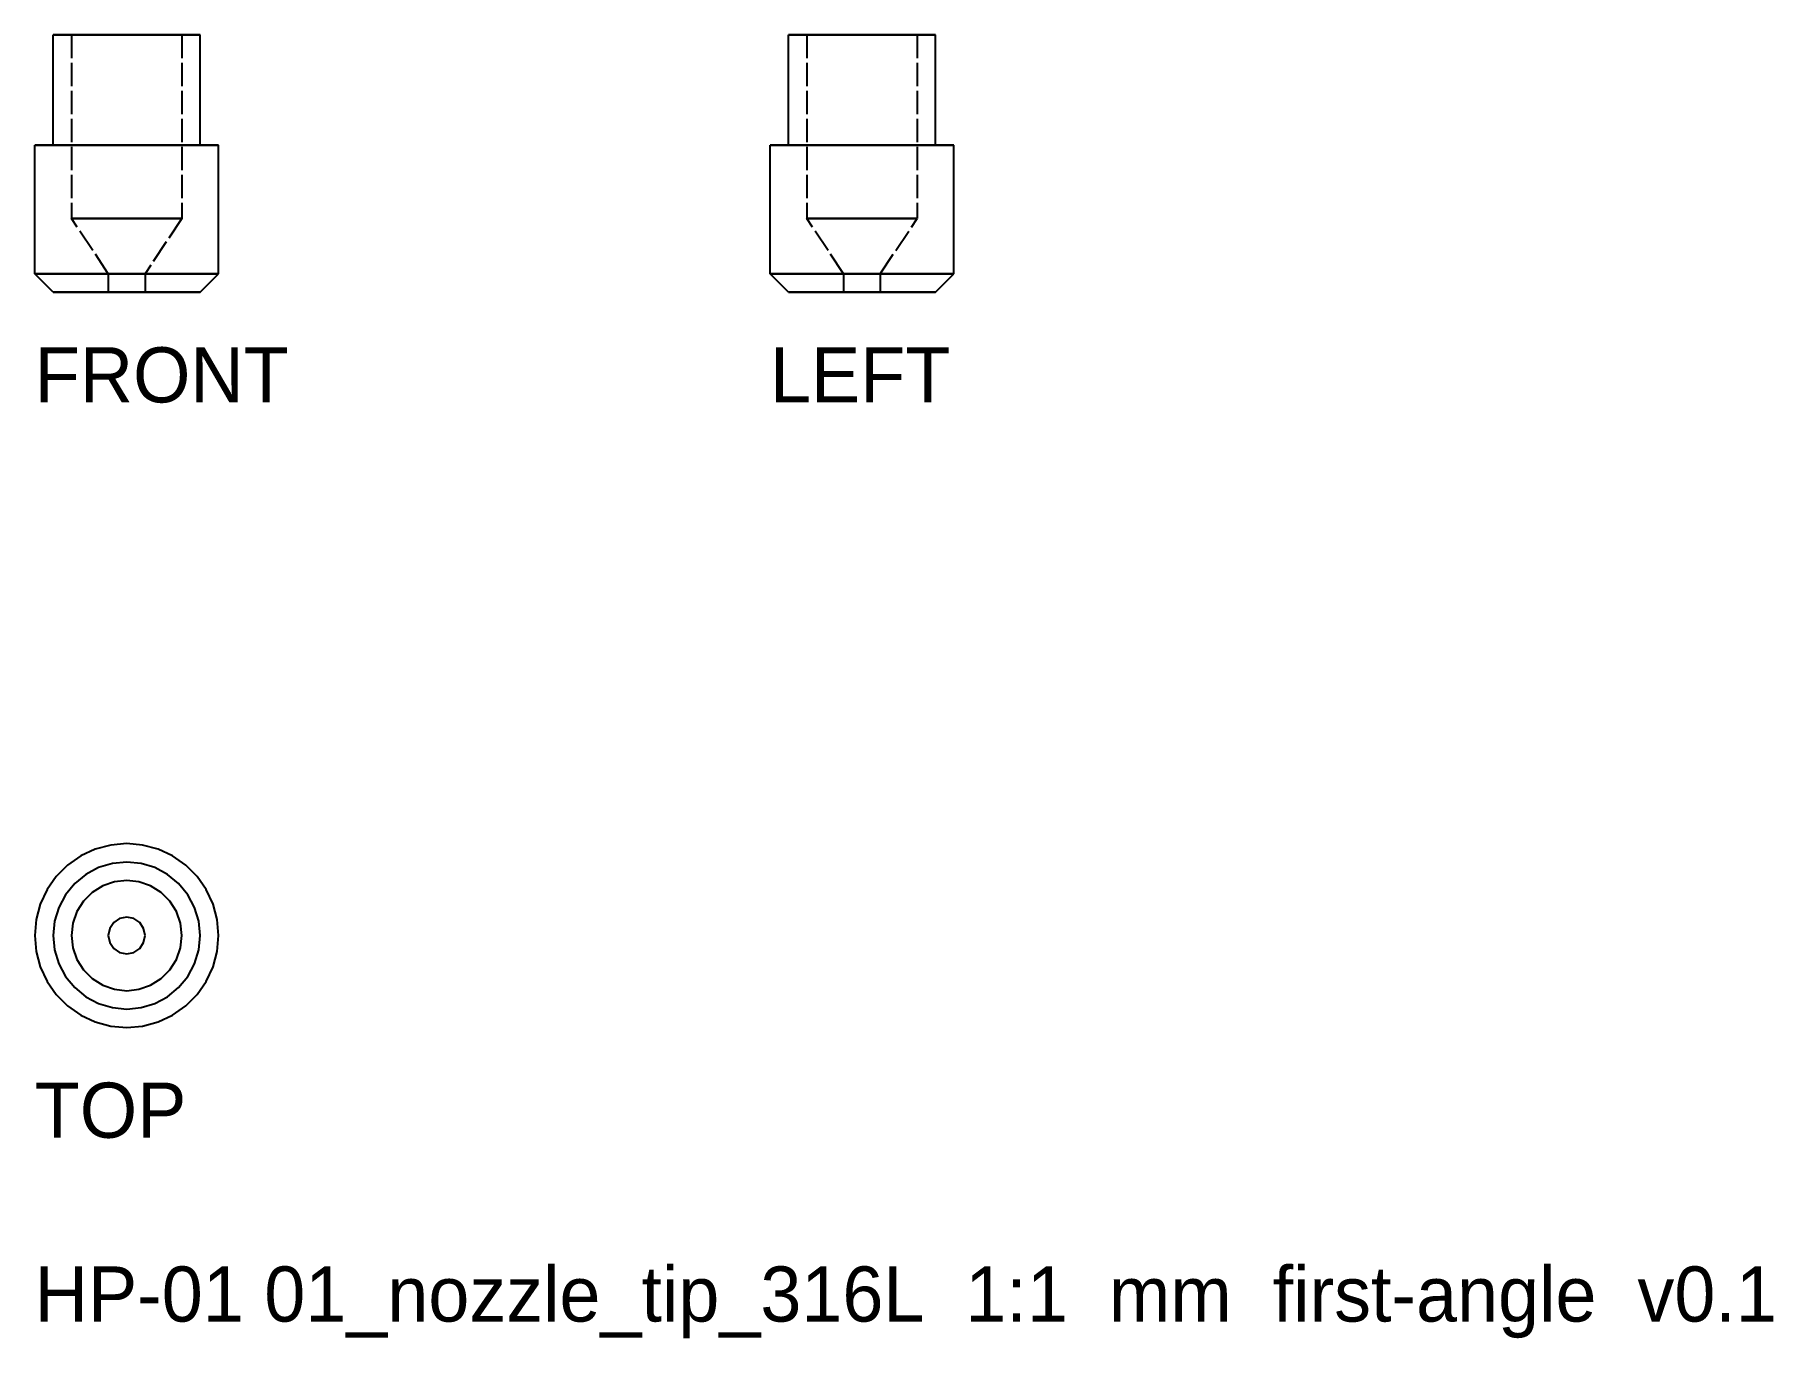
# Model space of a CAD drawing. Header units: millimetres. Extents: x 0 to 94.6, y -16.9 to 54.
import ezdxf

# ---------------------------------------------------------------- set-up
doc = ezdxf.new("R2010")
doc.units = ezdxf.units.MM
doc.linetypes.add('DASHED', pattern=[1.524, 1.27, -0.254])
for name, color, linetype in [('HIDDEN', 8, 'DASHED'), ('TEXT', 3, 'Continuous'), ('VISIBLE', 7, 'Continuous')]:
    doc.layers.add(name, color=color, linetype=linetype)

msp = doc.modelspace()

# ---------------------------------------------------------------- linework, layer by layer
at = {"layer": 'HIDDEN'}
for points in [[(9, 54), (8.9, 54), (8.604, 54), (8.127, 54), (7.494, 54), (6.736, 54), (5.89, 54), (5, 54), (4.11, 54), (3.264, 54), (2.506, 54), (1.873, 54), (1.396, 54), (1.1, 54), (1, 54)], [(8, 54), (7.925, 54), (7.703, 54), (7.345, 54), (6.87, 54), (6.302, 54), (5.668, 54), (5, 54), (4.332, 54), (3.698, 54), (3.13, 54), (2.655, 54), (2.297, 54), (2.075, 54), (2, 54)], [(2, 54), (2.075, 54), (2.297, 54), (2.655, 54), (3.13, 54), (3.698, 54), (4.332, 54), (5, 54), (5.668, 54), (6.302, 54), (6.87, 54), (7.345, 54), (7.703, 54), (7.925, 54), (8, 54)], [(2, 54), (2, 44)], [(8, 54), (8, 44)], [(45, 54), (44.552, 54), (44.11, 54), (43.679, 54), (43.264, 54), (42.872, 54), (42.506, 54), (42.172, 54), (41.873, 54), (41.613, 54), (41.396, 54), (41.224, 54), (41.1, 54), (41.025, 54), (41, 54)], [(45, 54), (44.664, 54), (44.332, 54), (44.009, 54), (43.698, 54), (43.404, 54), (43.13, 54), (42.879, 54), (42.655, 54), (42.46, 54), (42.297, 54), (42.168, 54), (42.075, 54), (42.019, 54), (42, 54)], [(42, 54), (42.075, 54), (42.297, 54), (42.655, 54), (43.13, 54), (43.698, 54), (44.332, 54), (45, 54), (45.668, 54), (46.302, 54), (46.87, 54), (47.345, 54), (47.703, 54), (47.925, 54), (48, 54)], [(42, 54), (42, 44)], [(49, 54), (48.975, 54), (48.9, 54), (48.776, 54), (48.604, 54), (48.387, 54), (48.127, 54), (47.828, 54), (47.494, 54), (47.128, 54), (46.736, 54), (46.321, 54), (45.89, 54), (45.448, 54), (45, 54)], [(48, 54), (47.981, 54), (47.925, 54), (47.832, 54), (47.703, 54), (47.54, 54), (47.345, 54), (47.121, 54), (46.87, 54), (46.596, 54), (46.302, 54), (45.991, 54), (45.668, 54), (45.336, 54), (45, 54)], [(48, 54), (48, 44)], [(10, 48), (9.875, 48), (9.505, 48), (8.909, 48), (8.117, 48), (7.169, 48), (6.113, 48), (5, 48), (3.887, 48), (2.831, 48), (1.883, 48), (1.091, 48), (0.495, 48), (0.125, 48), (0, 48)], [(9, 48), (8.9, 48), (8.604, 48), (8.127, 48), (7.494, 48), (6.736, 48), (5.89, 48), (5, 48), (4.11, 48), (3.264, 48), (2.506, 48), (1.873, 48), (1.396, 48), (1.1, 48), (1, 48)], [(1, 48), (1.1, 48), (1.396, 48), (1.873, 48), (2.506, 48), (3.264, 48), (4.11, 48), (5, 48), (5.89, 48), (6.736, 48), (7.494, 48), (8.127, 48), (8.604, 48), (8.9, 48), (9, 48)], [(45, 48), (44.44, 48), (43.887, 48), (43.349, 48), (42.831, 48), (42.34, 48), (41.883, 48), (41.464, 48), (41.091, 48), (40.766, 48), (40.495, 48), (40.281, 48), (40.125, 48), (40.031, 48), (40, 48)], [(45, 48), (44.552, 48), (44.11, 48), (43.679, 48), (43.264, 48), (42.872, 48), (42.506, 48), (42.172, 48), (41.873, 48), (41.613, 48), (41.396, 48), (41.224, 48), (41.1, 48), (41.025, 48), (41, 48)], [(41, 48), (41.1, 48), (41.396, 48), (41.873, 48), (42.506, 48), (43.264, 48), (44.11, 48), (45, 48), (45.89, 48), (46.736, 48), (47.494, 48), (48.127, 48), (48.604, 48), (48.9, 48), (49, 48)], [(50, 48), (49.969, 48), (49.875, 48), (49.719, 48), (49.505, 48), (49.234, 48), (48.909, 48), (48.536, 48), (48.117, 48), (47.66, 48), (47.169, 48), (46.651, 48), (46.113, 48), (45.56, 48), (45, 48)], [(49, 48), (48.975, 48), (48.9, 48), (48.776, 48), (48.604, 48), (48.387, 48), (48.127, 48), (47.828, 48), (47.494, 48), (47.128, 48), (46.736, 48), (46.321, 48), (45.89, 48), (45.448, 48), (45, 48)], [(8, 44), (7.925, 44), (7.703, 44), (7.345, 44), (6.87, 44), (6.302, 44), (5.668, 44), (5, 44), (4.332, 44), (3.698, 44), (3.13, 44), (2.655, 44), (2.297, 44), (2.075, 44), (2, 44)], [(2, 44), (2.075, 44), (2.297, 44), (2.655, 44), (3.13, 44), (3.698, 44), (4.332, 44), (5, 44), (5.668, 44), (6.302, 44), (6.87, 44), (7.345, 44), (7.703, 44), (7.925, 44), (8, 44)], [(4, 41), (2, 44)], [(8, 44), (6, 41)], [(45, 44), (44.664, 44), (44.332, 44), (44.009, 44), (43.698, 44), (43.404, 44), (43.13, 44), (42.879, 44), (42.655, 44), (42.46, 44), (42.297, 44), (42.168, 44), (42.075, 44), (42.019, 44), (42, 44)], [(42, 44), (42.075, 44), (42.297, 44), (42.655, 44), (43.13, 44), (43.698, 44), (44.332, 44), (45, 44), (45.668, 44), (46.302, 44), (46.87, 44), (47.345, 44), (47.703, 44), (47.925, 44), (48, 44)], [(44, 41), (42, 44)], [(48, 44), (47.981, 44), (47.925, 44), (47.832, 44), (47.703, 44), (47.54, 44), (47.345, 44), (47.121, 44), (46.87, 44), (46.596, 44), (46.302, 44), (45.991, 44), (45.668, 44), (45.336, 44), (45, 44)], [(46, 41), (48, 44)], [(10, 41), (9.875, 41), (9.505, 41), (8.909, 41), (8.117, 41), (7.169, 41), (6.113, 41), (5, 41), (3.887, 41), (2.831, 41), (1.883, 41), (1.091, 41), (0.495, 41), (0.125, 41), (0, 41)], [(6, 41), (5.975, 41), (5.901, 41), (5.782, 41), (5.623, 41), (5.434, 41), (5.223, 41), (5, 41), (4.777, 41), (4.566, 41), (4.377, 41), (4.218, 41), (4.099, 41), (4.025, 41), (4, 41)], [(4, 41), (4.025, 41), (4.099, 41), (4.218, 41), (4.377, 41), (4.566, 41), (4.777, 41), (5, 41), (5.223, 41), (5.434, 41), (5.623, 41), (5.782, 41), (5.901, 41), (5.975, 41), (6, 41)], [(4, 41), (4, 40)], [(6, 41), (6, 40)], [(45, 41), (44.44, 41), (43.887, 41), (43.349, 41), (42.831, 41), (42.34, 41), (41.883, 41), (41.464, 41), (41.091, 41), (40.766, 41), (40.495, 41), (40.281, 41), (40.125, 41), (40.031, 41), (40, 41)], [(45, 41), (44.888, 41), (44.777, 41), (44.67, 41), (44.566, 41), (44.468, 41), (44.377, 41), (44.293, 41), (44.218, 41), (44.153, 41), (44.099, 41), (44.056, 41), (44.025, 41), (44.006, 41), (44, 41)], [(44, 41), (44.025, 41), (44.099, 41), (44.218, 41), (44.377, 41), (44.566, 41), (44.777, 41), (45, 41), (45.223, 41), (45.434, 41), (45.623, 41), (45.782, 41), (45.901, 41), (45.975, 41), (46, 41)], [(44, 41), (44, 40)], [(50, 41), (49.969, 41), (49.875, 41), (49.719, 41), (49.505, 41), (49.234, 41), (48.909, 41), (48.536, 41), (48.117, 41), (47.66, 41), (47.169, 41), (46.651, 41), (46.113, 41), (45.56, 41), (45, 41)], [(46, 41), (45.994, 41), (45.975, 41), (45.944, 41), (45.901, 41), (45.847, 41), (45.782, 41), (45.707, 41), (45.623, 41), (45.532, 41), (45.434, 41), (45.33, 41), (45.223, 41), (45.112, 41), (45, 41)], [(46, 41), (46, 40)], [(9, 40), (8.9, 40), (8.604, 40), (8.127, 40), (7.494, 40), (6.736, 40), (5.89, 40), (5, 40), (4.11, 40), (3.264, 40), (2.506, 40), (1.873, 40), (1.396, 40), (1.1, 40), (1, 40)], [(6, 40), (5.975, 40), (5.901, 40), (5.782, 40), (5.623, 40), (5.434, 40), (5.223, 40), (5, 40), (4.777, 40), (4.566, 40), (4.377, 40), (4.218, 40), (4.099, 40), (4.025, 40), (4, 40)], [(4, 40), (4.025, 40), (4.099, 40), (4.218, 40), (4.377, 40), (4.566, 40), (4.777, 40), (5, 40), (5.223, 40), (5.434, 40), (5.623, 40), (5.782, 40), (5.901, 40), (5.975, 40), (6, 40)], [(45, 40), (44.552, 40), (44.11, 40), (43.679, 40), (43.264, 40), (42.872, 40), (42.506, 40), (42.172, 40), (41.873, 40), (41.613, 40), (41.396, 40), (41.224, 40), (41.1, 40), (41.025, 40), (41, 40)], [(45, 40), (44.888, 40), (44.777, 40), (44.67, 40), (44.566, 40), (44.468, 40), (44.377, 40), (44.293, 40), (44.218, 40), (44.153, 40), (44.099, 40), (44.056, 40), (44.025, 40), (44.006, 40), (44, 40)], [(44, 40), (44.025, 40), (44.099, 40), (44.218, 40), (44.377, 40), (44.566, 40), (44.777, 40), (45, 40), (45.223, 40), (45.434, 40), (45.623, 40), (45.782, 40), (45.901, 40), (45.975, 40), (46, 40)], [(46, 40), (45.994, 40), (45.975, 40), (45.944, 40), (45.901, 40), (45.847, 40), (45.782, 40), (45.707, 40), (45.623, 40), (45.532, 40), (45.434, 40), (45.33, 40), (45.223, 40), (45.112, 40), (45, 40)], [(49, 40), (48.975, 40), (48.9, 40), (48.776, 40), (48.604, 40), (48.387, 40), (48.127, 40), (47.828, 40), (47.494, 40), (47.128, 40), (46.736, 40), (46.321, 40), (45.89, 40), (45.448, 40), (45, 40)], [(10, 5), (9.924, 5.868), (9.698, 6.71), (9.33, 7.5), (8.83, 8.214), (8.214, 8.83), (7.5, 9.33), (6.71, 9.698), (5.868, 9.924), (5, 10), (4.132, 9.924), (3.29, 9.698), (2.5, 9.33), (1.786, 8.83), (1.17, 8.214), (0.67, 7.5), (0.302, 6.71), (0.076, 5.868), (0, 5), (0.076, 4.132), (0.302, 3.29), (0.67, 2.5), (1.17, 1.786), (1.786, 1.17), (2.5, 0.67), (3.29, 0.302), (4.132, 0.076), (5, 0), (5.868, 0.076), (6.71, 0.302), (7.5, 0.67), (8.214, 1.17), (8.83, 1.786), (9.33, 2.5), (9.698, 3.29), (9.924, 4.132), (10, 5)], [(9, 5), (8.923, 5.78), (8.696, 6.531), (8.326, 7.222), (7.828, 7.828), (7.222, 8.326), (6.531, 8.696), (5.78, 8.923), (5, 9), (4.22, 8.923), (3.469, 8.696), (2.778, 8.326), (2.172, 7.828), (1.674, 7.222), (1.304, 6.531), (1.077, 5.78), (1, 5), (1.077, 4.22), (1.304, 3.469), (1.674, 2.778), (2.172, 2.172), (2.778, 1.674), (3.469, 1.304), (4.22, 1.077), (5, 1), (5.78, 1.077), (6.531, 1.304), (7.222, 1.674), (7.828, 2.172), (8.326, 2.778), (8.696, 3.469), (8.923, 4.22), (9, 5)], [(9, 5), (8.923, 5.78), (8.696, 6.531), (8.326, 7.222), (7.828, 7.828), (7.222, 8.326), (6.531, 8.696), (5.78, 8.923), (5, 9), (4.22, 8.923), (3.469, 8.696), (2.778, 8.326), (2.172, 7.828), (1.674, 7.222), (1.304, 6.531), (1.077, 5.78), (1, 5), (1.077, 4.22), (1.304, 3.469), (1.674, 2.778), (2.172, 2.172), (2.778, 1.674), (3.469, 1.304), (4.22, 1.077), (5, 1), (5.78, 1.077), (6.531, 1.304), (7.222, 1.674), (7.828, 2.172), (8.326, 2.778), (8.696, 3.469), (8.923, 4.22), (9, 5)], [(8, 5), (7.925, 5.668), (7.703, 6.302), (7.345, 6.87), (6.87, 7.345), (6.302, 7.703), (5.668, 7.925), (5, 8), (4.332, 7.925), (3.698, 7.703), (3.13, 7.345), (2.655, 6.87), (2.297, 6.302), (2.075, 5.668), (2, 5), (2.075, 4.332), (2.297, 3.698), (2.655, 3.13), (3.13, 2.655), (3.698, 2.297), (4.332, 2.075), (5, 2), (5.668, 2.075), (6.302, 2.297), (6.87, 2.655), (7.345, 3.13), (7.703, 3.698), (7.925, 4.332), (8, 5)], [(6, 5), (5.924, 5.383), (5.707, 5.707), (5.383, 5.924), (5, 6), (4.617, 5.924), (4.293, 5.707), (4.076, 5.383), (4, 5), (4.076, 4.617), (4.293, 4.293), (4.617, 4.076), (5, 4), (5.383, 4.076), (5.707, 4.293), (5.924, 4.617), (6, 5)]]:
    msp.add_lwpolyline(points, dxfattribs=at)
at = {"layer": 'VISIBLE'}
for points in [[(1, 54), (1.1, 54), (1.396, 54), (1.873, 54), (2.506, 54), (3.264, 54), (4.11, 54), (5, 54), (5.89, 54), (6.736, 54), (7.494, 54), (8.127, 54), (8.604, 54), (8.9, 54), (9, 54)], [(1, 48), (1, 54)], [(9, 48), (9, 54)], [(41, 54), (41.1, 54), (41.396, 54), (41.873, 54), (42.506, 54), (43.264, 54), (44.11, 54), (45, 54), (45.89, 54), (46.736, 54), (47.494, 54), (48.127, 54), (48.604, 54), (48.9, 54), (49, 54)], [(41, 48), (41, 54)], [(49, 48), (49, 54)], [(0, 48), (0.125, 48), (0.495, 48), (1.091, 48), (1.883, 48), (2.831, 48), (3.887, 48), (5, 48), (6.113, 48), (7.169, 48), (8.117, 48), (8.909, 48), (9.505, 48), (9.875, 48), (10, 48)], [(0, 41), (0, 48)], [(10, 41), (10, 48)], [(40, 48), (40.125, 48), (40.495, 48), (41.091, 48), (41.883, 48), (42.831, 48), (43.887, 48), (45, 48), (46.113, 48), (47.169, 48), (48.117, 48), (48.909, 48), (49.505, 48), (49.875, 48), (50, 48)], [(40, 41), (40, 48)], [(50, 41), (50, 48)], [(0, 41), (0.125, 41), (0.495, 41), (1.091, 41), (1.883, 41), (2.831, 41), (3.887, 41), (5, 41), (6.113, 41), (7.169, 41), (8.117, 41), (8.909, 41), (9.505, 41), (9.875, 41), (10, 41)], [(1, 40), (0, 41)], [(9, 40), (10, 41)], [(40, 41), (40.125, 41), (40.495, 41), (41.091, 41), (41.883, 41), (42.831, 41), (43.887, 41), (45, 41), (46.113, 41), (47.169, 41), (48.117, 41), (48.909, 41), (49.505, 41), (49.875, 41), (50, 41)], [(41, 40), (40, 41)], [(49, 40), (50, 41)], [(1, 40), (1.1, 40), (1.396, 40), (1.873, 40), (2.506, 40), (3.264, 40), (4.11, 40), (5, 40), (5.89, 40), (6.736, 40), (7.494, 40), (8.127, 40), (8.604, 40), (8.9, 40), (9, 40)], [(41, 40), (41.1, 40), (41.396, 40), (41.873, 40), (42.506, 40), (43.264, 40), (44.11, 40), (45, 40), (45.89, 40), (46.736, 40), (47.494, 40), (48.127, 40), (48.604, 40), (48.9, 40), (49, 40)], [(10, 5), (9.924, 5.868), (9.698, 6.71), (9.33, 7.5), (8.83, 8.214), (8.214, 8.83), (7.5, 9.33), (6.71, 9.698), (5.868, 9.924), (5, 10), (4.132, 9.924), (3.29, 9.698), (2.5, 9.33), (1.786, 8.83), (1.17, 8.214), (0.67, 7.5), (0.302, 6.71), (0.076, 5.868), (0, 5), (0.076, 4.132), (0.302, 3.29), (0.67, 2.5), (1.17, 1.786), (1.786, 1.17), (2.5, 0.67), (3.29, 0.302), (4.132, 0.076), (5, 0), (5.868, 0.076), (6.71, 0.302), (7.5, 0.67), (8.214, 1.17), (8.83, 1.786), (9.33, 2.5), (9.698, 3.29), (9.924, 4.132), (10, 5)], [(9, 5), (8.923, 5.78), (8.696, 6.531), (8.326, 7.222), (7.828, 7.828), (7.222, 8.326), (6.531, 8.696), (5.78, 8.923), (5, 9), (4.22, 8.923), (3.469, 8.696), (2.778, 8.326), (2.172, 7.828), (1.674, 7.222), (1.304, 6.531), (1.077, 5.78), (1, 5), (1.077, 4.22), (1.304, 3.469), (1.674, 2.778), (2.172, 2.172), (2.778, 1.674), (3.469, 1.304), (4.22, 1.077), (5, 1), (5.78, 1.077), (6.531, 1.304), (7.222, 1.674), (7.828, 2.172), (8.326, 2.778), (8.696, 3.469), (8.923, 4.22), (9, 5)], [(8, 5), (7.925, 5.668), (7.703, 6.302), (7.345, 6.87), (6.87, 7.345), (6.302, 7.703), (5.668, 7.925), (5, 8), (4.332, 7.925), (3.698, 7.703), (3.13, 7.345), (2.655, 6.87), (2.297, 6.302), (2.075, 5.668), (2, 5), (2.075, 4.332), (2.297, 3.698), (2.655, 3.13), (3.13, 2.655), (3.698, 2.297), (4.332, 2.075), (5, 2), (5.668, 2.075), (6.302, 2.297), (6.87, 2.655), (7.345, 3.13), (7.703, 3.698), (7.925, 4.332), (8, 5)], [(6, 5), (5.924, 5.383), (5.707, 5.707), (5.383, 5.924), (5, 6), (4.617, 5.924), (4.293, 5.707), (4.076, 5.383), (4, 5), (4.076, 4.617), (4.293, 4.293), (4.617, 4.076), (5, 4), (5.383, 4.076), (5.707, 4.293), (5.924, 4.617), (6, 5)]]:
    msp.add_lwpolyline(points, dxfattribs=at)

# ---------------------------------------------------------------- texts
at = {"layer": 'TEXT'}
for s, p in [('FRONT', (0, 34)), ('LEFT', (40, 34)), ('TOP', (0, -6)), ('HP-01 01_nozzle_tip_316L  1:1  mm  first-angle  v0.1', (0, -16))]:
    msp.add_text(s, height=3, dxfattribs=at).set_placement(p)

doc.saveas('drawing.dxf')
